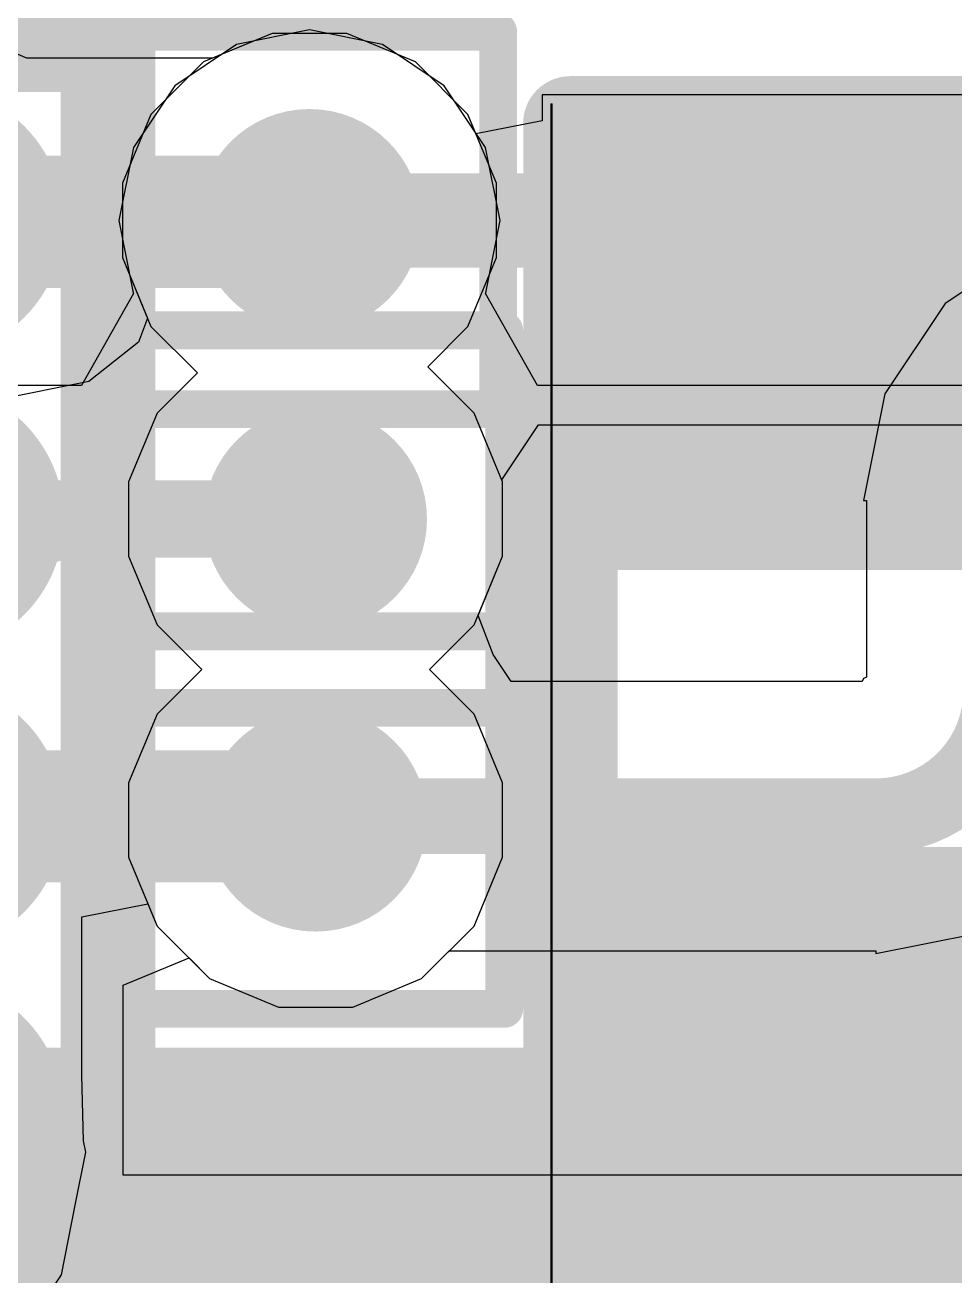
# Model space of a CAD drawing. Header units: inches. Extents: x -6 to 284, y -12 to 154.
# Drawn here: x 39.941 to 41.192, y 14.35 to 16.033 of the extents above; entities that cross this region are included whole.
import ezdxf

# ---------------------------------------------------------------- set-up
doc = ezdxf.new("R2010")
doc.units = ezdxf.units.IN
for name, color, linetype in [('Bottom Layer', 5, 'Continuous'), ('Bottom Overlay', 54, 'Continuous'), ('Bottom Paste', 16, 'Continuous'), ('Bottom Solder', 6, 'Continuous'), ('Drill Drawing', 1, 'Continuous'), ('GND-1', 16, 'Continuous'), ('GND-2', 90, 'Continuous'), ('GND-3', 216, 'Continuous'), ('GND-4', 54, 'Continuous'), ('PWR-1', 156, 'Continuous'), ('PWR-2', 130, 'Continuous'), ('Signal L1', 76, 'Continuous'), ('Signal L2', 6, 'Continuous'), ('Top Layer', 1, 'Continuous'), ('Via Holes', 16, 'Continuous')]:
    doc.layers.add(name, color=color, linetype=linetype)

# ---------------------------------------------------------------- blocks, each defined once
blk = doc.blocks.new('R___0402_B_91')
at = {"layer": 'Bottom Layer'}
for points in [[(-0.2413, 0.3175), (-0.2413, -0.3175), (-0.6985, -0.3175), (-0.6985, 0.3175)], [(0.6985, 0.3175), (0.6985, -0.3175), (0.2413, -0.3175), (0.2413, 0.3175)]]:
    blk.add_hatch(color=5, dxfattribs=at).paths.add_polyline_path(points)
at = {"layer": 'Bottom Paste'}
for points in [[(-0.2413, 0.3175), (-0.2413, -0.3175), (-0.6985, -0.3175), (-0.6985, 0.3175)], [(0.6985, 0.3175), (0.6985, -0.3175), (0.2413, -0.3175), (0.2413, 0.3175)]]:
    blk.add_hatch(color=16, dxfattribs=at).paths.add_polyline_path(points)
at = {"layer": 'Bottom Solder'}
for points in [[(-0.1863, 0.3725), (-0.1863, -0.3725), (-0.7535, -0.3725), (-0.7535, 0.3725)], [(0.7535, 0.3725), (0.7535, -0.3725), (0.1863, -0.3725), (0.1863, 0.3725)]]:
    blk.add_hatch(color=6, dxfattribs=at).paths.add_polyline_path(points)
at = {"layer": 'Bottom Overlay'}
for points in [[(-0.7874, 0.4064, 0.127, 0.127, 0), (-0.7874, -0.4064, 0.127, 0.127, 0)], [(-0.7874, 0.4064, 0.127, 0.127, 0), (0.7874, 0.4064, 0.127, 0.127, 0)], [(0.7874, 0.4064, 0.127, 0.127, 0), (0.7874, -0.4064, 0.127, 0.127, 0)], [(-0.8128, 0.4318, 0.00323, 0.00323, 0), (0.8128, 0.4318, 0.00323, 0.00323, 0)]]:
    blk.add_lwpolyline(points, format="xyseb", dxfattribs=at)
for points in [[(-0.8191, 0.4064, 0.0635, 0.0635, 1), (-0.7556, 0.4064, 0.0635, 0.0635, 1)], [(-0.8191, 0.4064, 0.0635, 0.0635, 1), (-0.7556, 0.4064, 0.0635, 0.0635, 1)], [(0.7556, 0.4064, 0.0635, 0.0635, 1), (0.8191, 0.4064, 0.0635, 0.0635, 1)], [(0.7556, 0.4064, 0.0635, 0.0635, 1), (0.8191, 0.4064, 0.0635, 0.0635, 1)], [(0.812, 0.4318, 0.00161, 0.00161, 1), (0.8136, 0.4318, 0.00161, 0.00161, 1)]]:
    blk.add_lwpolyline(points, format="xyseb", close=True, dxfattribs=at)
blk = doc.blocks.new('CSP1_56_1_96_20_B_130')
at = {"layer": 'Bottom Solder'}
h = blk.add_hatch(color=6, dxfattribs=at)
edge = h.paths.add_edge_path()
edge.add_arc((-0.6, -0.8), 0.182, 0, 360)
h = blk.add_hatch(color=6, dxfattribs=at)
edge = h.paths.add_edge_path()
edge.add_arc((-0.2, -0.8), 0.182, 0, 360)
h = blk.add_hatch(color=6, dxfattribs=at)
edge = h.paths.add_edge_path()
edge.add_arc((0.2, -0.8), 0.182, 0, 360)
h = blk.add_hatch(color=6, dxfattribs=at)
edge = h.paths.add_edge_path()
edge.add_arc((0.6, -0.8), 0.182, 0, 360)
at = {"layer": 'Bottom Overlay'}
for points in [[(0.8382, 1.0414, 0.127, 0.127, 0), (0.8382, -1.0414, 0.127, 0.127, 0)], [(-0.8286, -0.8254, 0.127, 0.127, 0), (-0.9556, -0.9524, 0.127, 0.127, 0)], [(-0.7874, -1.0414, 0.127, 0.127, 0), (0.8382, -1.0414, 0.127, 0.127, 0)]]:
    blk.add_lwpolyline(points, format="xyseb", dxfattribs=at)
for points in [[(-0.8191, -1.0414, 0.0635, 0.0635, 1), (-0.7556, -1.0414, 0.0635, 0.0635, 1)], [(0.8065, -1.0414, 0.0635, 0.0635, 1), (0.87, -1.0414, 0.0635, 0.0635, 1)], [(0.8065, -1.0414, 0.0635, 0.0635, 1), (0.87, -1.0414, 0.0635, 0.0635, 1)]]:
    blk.add_lwpolyline(points, format="xyseb", close=True, dxfattribs=at)

msp = doc.modelspace()

# ---------------------------------------------------------------- hatches: boundary and pattern name
at = {"layer": 'Bottom Layer'}
h = msp.add_hatch(color=5, dxfattribs=at)
edge = h.paths.add_edge_path()
edge.add_arc((40.3233, 15.7703), 0.15, 0, 360)
h = msp.add_hatch(color=5, dxfattribs=at)
edge = h.paths.add_edge_path()
edge.add_arc((40.3315, 15.3685), 0.15, 0, 360)
h = msp.add_hatch(color=5, dxfattribs=at)
edge = h.paths.add_edge_path()
edge.add_arc((40.3315, 14.9634), 0.15, 0, 360)
at = {"layer": 'GND-1'}
h = msp.add_hatch(color=16, dxfattribs=at)
edge = h.paths.add_edge_path()
edge.add_arc((40.3233, 15.7703), 0.15, 0, 360)
h = msp.add_hatch(color=16, dxfattribs=at)
edge = h.paths.add_edge_path()
edge.add_arc((40.3315, 15.3685), 0.15, 0, 360)
h = msp.add_hatch(color=16, dxfattribs=at)
edge = h.paths.add_edge_path()
edge.add_arc((40.3315, 14.9634), 0.15, 0, 360)
at = {"layer": 'GND-2'}
h = msp.add_hatch(color=90, dxfattribs=at)
edge = h.paths.add_edge_path()
edge.add_arc((40.3233, 15.7703), 0.15, 0, 360)
h = msp.add_hatch(color=90, dxfattribs=at)
edge = h.paths.add_edge_path()
edge.add_arc((40.3315, 15.3685), 0.15, 0, 360)
h = msp.add_hatch(color=90, dxfattribs=at)
edge = h.paths.add_edge_path()
edge.add_arc((40.3315, 14.9634), 0.15, 0, 360)
at = {"layer": 'GND-3'}
h = msp.add_hatch(color=216, dxfattribs=at)
edge = h.paths.add_edge_path()
edge.add_arc((40.3233, 15.7703), 0.15, 0, 360)
h = msp.add_hatch(color=216, dxfattribs=at)
edge = h.paths.add_edge_path()
edge.add_arc((40.3315, 15.3685), 0.15, 0, 360)
h = msp.add_hatch(color=216, dxfattribs=at)
edge = h.paths.add_edge_path()
edge.add_arc((40.3315, 14.9634), 0.15, 0, 360)
at = {"layer": 'GND-4'}
h = msp.add_hatch(color=54, dxfattribs=at)
edge = h.paths.add_edge_path()
edge.add_arc((40.3233, 15.7703), 0.15, 0, 360)
h = msp.add_hatch(color=54, dxfattribs=at)
edge = h.paths.add_edge_path()
edge.add_arc((40.3315, 15.3685), 0.15, 0, 360)
h = msp.add_hatch(color=54, dxfattribs=at)
edge = h.paths.add_edge_path()
edge.add_arc((40.3315, 14.9634), 0.15, 0, 360)
at = {"layer": 'PWR-1'}
h = msp.add_hatch(color=156, dxfattribs=at)
edge = h.paths.add_edge_path()
edge.add_arc((40.3233, 15.7703), 0.15, 0, 360)
h = msp.add_hatch(color=156, dxfattribs=at)
edge = h.paths.add_edge_path()
edge.add_arc((40.3315, 15.3685), 0.15, 0, 360)
h = msp.add_hatch(color=156, dxfattribs=at)
edge = h.paths.add_edge_path()
edge.add_arc((40.3315, 14.9634), 0.15, 0, 360)
at = {"layer": 'PWR-2'}
h = msp.add_hatch(color=130, dxfattribs=at)
edge = h.paths.add_edge_path()
edge.add_arc((40.3233, 15.7703), 0.15, 0, 360)
h = msp.add_hatch(color=130, dxfattribs=at)
edge = h.paths.add_edge_path()
edge.add_arc((40.3315, 15.3685), 0.15, 0, 360)
h = msp.add_hatch(color=130, dxfattribs=at)
edge = h.paths.add_edge_path()
edge.add_arc((40.3315, 14.9634), 0.15, 0, 360)
at = {"layer": 'Signal L1'}
h = msp.add_hatch(color=76, dxfattribs=at)
edge = h.paths.add_edge_path()
edge.add_arc((40.3233, 15.7703), 0.15, 0, 360)
h = msp.add_hatch(color=76, dxfattribs=at)
edge = h.paths.add_edge_path()
edge.add_arc((40.3315, 15.3685), 0.15, 0, 360)
h = msp.add_hatch(color=76, dxfattribs=at)
edge = h.paths.add_edge_path()
edge.add_arc((40.3315, 14.9634), 0.15, 0, 360)
at = {"layer": 'Signal L2'}
h = msp.add_hatch(color=6, dxfattribs=at)
edge = h.paths.add_edge_path()
edge.add_arc((40.3233, 15.7703), 0.15, 0, 360)
h = msp.add_hatch(color=6, dxfattribs=at)
edge = h.paths.add_edge_path()
edge.add_arc((40.3315, 15.3685), 0.15, 0, 360)
h = msp.add_hatch(color=6, dxfattribs=at)
edge = h.paths.add_edge_path()
edge.add_arc((40.3315, 14.9634), 0.15, 0, 360)
at = {"layer": 'Top Layer'}
h = msp.add_hatch(color=1, dxfattribs=at)
edge = h.paths.add_edge_path()
edge.add_arc((40.3233, 15.7703), 0.15, 0, 360)
h = msp.add_hatch(color=1, dxfattribs=at)
edge = h.paths.add_edge_path()
edge.add_arc((40.3315, 15.3685), 0.15, 0, 360)
h = msp.add_hatch(color=1, dxfattribs=at)
edge = h.paths.add_edge_path()
edge.add_arc((40.3315, 14.9634), 0.15, 0, 360)
at = {"layer": 'Via Holes'}
h = msp.add_hatch(color=7, dxfattribs=at)
edge = h.paths.add_edge_path()
edge.add_arc((40.3233, 15.7703), 0.075, 0, 360)
h = msp.add_hatch(color=7, dxfattribs=at)
edge = h.paths.add_edge_path()
edge.add_arc((40.3315, 15.3685), 0.075, 0, 360)
h = msp.add_hatch(color=7, dxfattribs=at)
edge = h.paths.add_edge_path()
edge.add_arc((40.3315, 14.9634), 0.075, 0, 360)

# ---------------------------------------------------------------- linework, layer by layer
at = {"layer": 'Bottom Layer'}
for p, q in [((39.9431, 15.9887), (39.8614, 16.0225)), ((40.2733, 16.0219), (40.193, 15.9887)), ((40.3734, 16.0219), (40.2733, 16.0219)), ((40.4658, 15.9836), (40.3734, 16.0219)), ((40.193, 15.9887), (39.9431, 15.9887)), ((40.5366, 15.9128), (40.4658, 15.9836)), ((41.5253, 15.9392), (40.6363, 15.9392)), ((40.6363, 15.9392), (40.6363, 15.9044)), ((40.5474, 15.8867), (40.5366, 15.9128)), ((40.6363, 15.9044), (40.5474, 15.8867))]:
    msp.add_line(p, q, dxfattribs=at)
for points in [[(39.8108, 15.7685, 0.1778, 0.1778, 0), (40.3315, 15.7685, 0.1778, 0.1778, 0)], [(41.0808, 15.5836, 0.1778, 0.1778, 0), (42.1251, 15.5836, 0.1778, 0.1778, 0)], [(39.8108, 15.3685, 0.1041, 0.1041, 0), (40.3315, 15.3685, 0.1041, 0.1041, 0)], [(39.8108, 14.9685, 0.1778, 0.1778, 0), (40.3315, 14.9685, 0.1778, 0.1778, 0)], [(39.8108, 14.5685, 0.1778, 0.1778, 0), (40.9685, 14.5685, 0.1778, 0.1778, 0)]]:
    msp.add_lwpolyline(points, format="xyseb", dxfattribs=at)
for points in [[(40.2871, 15.7685, 0.0889, 0.0889, 1), (40.376, 15.7685, 0.0889, 0.0889, 1)], [(41.0364, 15.5836, 0.0889, 0.0889, 1), (41.1253, 15.5836, 0.0889, 0.0889, 1)], [(40.3055, 15.3685, 0.0521, 0.0521, 1), (40.3576, 15.3685, 0.0521, 0.0521, 1)], [(40.2871, 14.9685, 0.0889, 0.0889, 1), (40.376, 14.9685, 0.0889, 0.0889, 1)], [(40.924, 14.5685, 0.0889, 0.0889, 1), (41.0129, 14.5685, 0.0889, 0.0889, 1)]]:
    msp.add_lwpolyline(points, format="xyseb", close=True, dxfattribs=at)
at = {"layer": 'Drill Drawing'}
for points in [[(40.0693, 16.0243, 0.0508, 0.0508, 0), (40.5773, 16.0243, 0.0508, 0.0508, 0)], [(40.0693, 15.5163, 0.0508, 0.0508, 0), (40.0693, 16.0243, 0.0508, 0.0508, 0)], [(40.5773, 15.5163, 0.0508, 0.0508, 0), (40.5773, 16.0243, 0.0508, 0.0508, 0)], [(40.0775, 15.6225, 0.0508, 0.0508, 0), (40.5855, 15.6225, 0.0508, 0.0508, 0)], [(40.0775, 15.1145, 0.0508, 0.0508, 0), (40.0775, 15.6225, 0.0508, 0.0508, 0)], [(40.5855, 15.1145, 0.0508, 0.0508, 0), (40.5855, 15.6225, 0.0508, 0.0508, 0)], [(40.0693, 15.5163, 0.0508, 0.0508, 0), (40.5773, 15.5163, 0.0508, 0.0508, 0)], [(40.0775, 15.2174, 0.0508, 0.0508, 0), (40.5855, 15.2174, 0.0508, 0.0508, 0)], [(40.0775, 14.7094, 0.0508, 0.0508, 0), (40.0775, 15.2174, 0.0508, 0.0508, 0)], [(40.5855, 14.7094, 0.0508, 0.0508, 0), (40.5855, 15.2174, 0.0508, 0.0508, 0)], [(40.0775, 15.1145, 0.0508, 0.0508, 0), (40.5855, 15.1145, 0.0508, 0.0508, 0)], [(40.0775, 14.7094, 0.0508, 0.0508, 0), (40.5855, 14.7094, 0.0508, 0.0508, 0)]]:
    msp.add_lwpolyline(points, format="xyseb", dxfattribs=at)
for points in [[(40.0566, 16.0243, 0.0254, 0.0254, 1), (40.082, 16.0243, 0.0254, 0.0254, 1)], [(40.0566, 16.0243, 0.0254, 0.0254, 1), (40.082, 16.0243, 0.0254, 0.0254, 1)], [(40.5646, 16.0243, 0.0254, 0.0254, 1), (40.59, 16.0243, 0.0254, 0.0254, 1)], [(40.5646, 16.0243, 0.0254, 0.0254, 1), (40.59, 16.0243, 0.0254, 0.0254, 1)], [(40.0648, 15.6225, 0.0254, 0.0254, 1), (40.0902, 15.6225, 0.0254, 0.0254, 1)], [(40.0648, 15.6225, 0.0254, 0.0254, 1), (40.0902, 15.6225, 0.0254, 0.0254, 1)], [(40.5728, 15.6225, 0.0254, 0.0254, 1), (40.5982, 15.6225, 0.0254, 0.0254, 1)], [(40.5728, 15.6225, 0.0254, 0.0254, 1), (40.5982, 15.6225, 0.0254, 0.0254, 1)], [(40.0566, 15.5163, 0.0254, 0.0254, 1), (40.082, 15.5163, 0.0254, 0.0254, 1)], [(40.0566, 15.5163, 0.0254, 0.0254, 1), (40.082, 15.5163, 0.0254, 0.0254, 1)], [(40.5646, 15.5163, 0.0254, 0.0254, 1), (40.59, 15.5163, 0.0254, 0.0254, 1)], [(40.5646, 15.5163, 0.0254, 0.0254, 1), (40.59, 15.5163, 0.0254, 0.0254, 1)], [(40.0648, 15.2174, 0.0254, 0.0254, 1), (40.0902, 15.2174, 0.0254, 0.0254, 1)], [(40.0648, 15.2174, 0.0254, 0.0254, 1), (40.0902, 15.2174, 0.0254, 0.0254, 1)], [(40.5728, 15.2174, 0.0254, 0.0254, 1), (40.5982, 15.2174, 0.0254, 0.0254, 1)], [(40.5728, 15.2174, 0.0254, 0.0254, 1), (40.5982, 15.2174, 0.0254, 0.0254, 1)], [(40.0648, 15.1145, 0.0254, 0.0254, 1), (40.0902, 15.1145, 0.0254, 0.0254, 1)], [(40.0648, 15.1145, 0.0254, 0.0254, 1), (40.0902, 15.1145, 0.0254, 0.0254, 1)], [(40.5728, 15.1145, 0.0254, 0.0254, 1), (40.5982, 15.1145, 0.0254, 0.0254, 1)], [(40.5728, 15.1145, 0.0254, 0.0254, 1), (40.5982, 15.1145, 0.0254, 0.0254, 1)], [(40.0648, 14.7094, 0.0254, 0.0254, 1), (40.0902, 14.7094, 0.0254, 0.0254, 1)], [(40.0648, 14.7094, 0.0254, 0.0254, 1), (40.0902, 14.7094, 0.0254, 0.0254, 1)], [(40.5728, 14.7094, 0.0254, 0.0254, 1), (40.5982, 14.7094, 0.0254, 0.0254, 1)], [(40.5728, 14.7094, 0.0254, 0.0254, 1), (40.5982, 14.7094, 0.0254, 0.0254, 1)]]:
    msp.add_lwpolyline(points, format="xyseb", close=True, dxfattribs=at)
at = {"layer": 'GND-1'}
for p, q in [((40.2733, 16.0219), (40.1808, 15.9836)), ((40.3734, 16.0219), (40.2733, 16.0219)), ((40.4658, 15.9836), (40.3734, 16.0219)), ((40.1808, 15.9836), (40.11, 15.9128)), ((40.5366, 15.9128), (40.4658, 15.9836)), ((40.11, 15.9128), (40.0717, 15.8204)), ((40.5749, 15.8204), (40.5366, 15.9128)), ((40.0717, 15.8204), (40.0717, 15.7203)), ((40.5749, 15.7203), (40.5749, 15.8204)), ((40.0717, 15.7203), (40.11, 15.6278)), ((40.5366, 15.6278), (40.5749, 15.7203)), ((40.11, 15.6278), (40.1725, 15.5653)), ((40.4824, 15.5735), (40.5366, 15.6278)), ((40.5448, 15.511), (40.4824, 15.5735)), ((40.1725, 15.5653), (40.1182, 15.511)), ((40.1182, 15.511), (40.0799, 15.4186)), ((40.5831, 15.4186), (40.5448, 15.511)), ((40.0799, 15.4186), (40.0799, 15.3185)), ((40.5831, 15.3185), (40.5831, 15.4186)), ((40.0799, 15.3185), (40.1182, 15.226)), ((40.5448, 15.226), (40.5831, 15.3185)), ((40.1182, 15.226), (40.1783, 15.166)), ((40.4848, 15.166), (40.5448, 15.226)), ((40.1783, 15.166), (40.1182, 15.106)), ((40.5448, 15.106), (40.4848, 15.166)), ((40.1182, 15.106), (40.0799, 15.0135)), ((40.5831, 15.0135), (40.5448, 15.106)), ((40.0799, 15.0135), (40.0799, 14.9134)), ((40.5831, 14.9134), (40.5831, 15.0135)), ((40.0799, 14.9134), (40.1182, 14.8209)), ((40.5448, 14.8209), (40.5831, 14.9134)), ((40.1182, 14.8209), (40.189, 14.7502)), ((40.4741, 14.7502), (40.5448, 14.8209)), ((40.189, 14.7502), (40.2815, 14.7119)), ((40.3816, 14.7119), (40.4741, 14.7502)), ((40.2815, 14.7119), (40.3816, 14.7119))]:
    msp.add_line(p, q, dxfattribs=at)
at = {"layer": 'GND-2'}
for p, q in [((40.2733, 16.0219), (40.1808, 15.9836)), ((40.3734, 16.0219), (40.2733, 16.0219)), ((40.4658, 15.9836), (40.3734, 16.0219)), ((40.1808, 15.9836), (40.11, 15.9128)), ((40.5366, 15.9128), (40.4658, 15.9836)), ((40.11, 15.9128), (40.0717, 15.8204)), ((40.5749, 15.8204), (40.5366, 15.9128)), ((40.0717, 15.8204), (40.0717, 15.7203)), ((40.5749, 15.7203), (40.5749, 15.8204)), ((40.0717, 15.7203), (40.11, 15.6278)), ((40.5366, 15.6278), (40.5749, 15.7203)), ((40.11, 15.6278), (40.1725, 15.5653)), ((40.4824, 15.5735), (40.5366, 15.6278)), ((40.5448, 15.511), (40.4824, 15.5735)), ((40.1725, 15.5653), (40.1182, 15.511)), ((40.1182, 15.511), (40.0799, 15.4186)), ((40.5831, 15.4186), (40.5448, 15.511)), ((40.0799, 15.4186), (40.0799, 15.3185)), ((40.5831, 15.3185), (40.5831, 15.4186)), ((40.0799, 15.3185), (40.1182, 15.226)), ((40.5448, 15.226), (40.5831, 15.3185)), ((40.1182, 15.226), (40.1783, 15.166)), ((40.4848, 15.166), (40.5448, 15.226)), ((40.1783, 15.166), (40.1182, 15.106)), ((40.5448, 15.106), (40.4848, 15.166)), ((40.1182, 15.106), (40.0799, 15.0135)), ((40.5831, 15.0135), (40.5448, 15.106)), ((40.0799, 15.0135), (40.0799, 14.9134)), ((40.5831, 14.9134), (40.5831, 15.0135)), ((40.0799, 14.9134), (40.1182, 14.8209)), ((40.5448, 14.8209), (40.5831, 14.9134)), ((40.1182, 14.8209), (40.189, 14.7502)), ((40.4741, 14.7502), (40.5448, 14.8209)), ((40.189, 14.7502), (40.2815, 14.7119)), ((40.3816, 14.7119), (40.4741, 14.7502)), ((40.2815, 14.7119), (40.3816, 14.7119))]:
    msp.add_line(p, q, dxfattribs=at)
at = {"layer": 'GND-3'}
for p, q in [((40.2733, 16.0219), (40.1808, 15.9836)), ((40.3734, 16.0219), (40.2733, 16.0219)), ((40.4658, 15.9836), (40.3734, 16.0219)), ((40.1808, 15.9836), (40.11, 15.9128)), ((40.5366, 15.9128), (40.4658, 15.9836)), ((40.11, 15.9128), (40.0717, 15.8204)), ((40.5749, 15.8204), (40.5366, 15.9128)), ((40.0717, 15.8204), (40.0717, 15.7203)), ((40.5749, 15.7203), (40.5749, 15.8204)), ((40.0717, 15.7203), (40.11, 15.6278)), ((40.5366, 15.6278), (40.5749, 15.7203)), ((40.11, 15.6278), (40.1725, 15.5653)), ((40.4824, 15.5735), (40.5366, 15.6278)), ((40.5448, 15.511), (40.4824, 15.5735)), ((40.1725, 15.5653), (40.1182, 15.511)), ((40.1182, 15.511), (40.0799, 15.4186)), ((40.5831, 15.4186), (40.5448, 15.511)), ((40.0799, 15.4186), (40.0799, 15.3185)), ((40.5831, 15.3185), (40.5831, 15.4186)), ((40.0799, 15.3185), (40.1182, 15.226)), ((40.5448, 15.226), (40.5831, 15.3185)), ((40.1182, 15.226), (40.1783, 15.166)), ((40.4848, 15.166), (40.5448, 15.226)), ((40.1783, 15.166), (40.1182, 15.106)), ((40.5448, 15.106), (40.4848, 15.166)), ((40.1182, 15.106), (40.0799, 15.0135)), ((40.5831, 15.0135), (40.5448, 15.106)), ((40.0799, 15.0135), (40.0799, 14.9134)), ((40.5831, 14.9134), (40.5831, 15.0135)), ((40.0799, 14.9134), (40.1182, 14.8209)), ((40.5448, 14.8209), (40.5831, 14.9134)), ((40.1182, 14.8209), (40.189, 14.7502)), ((40.4741, 14.7502), (40.5448, 14.8209)), ((40.189, 14.7502), (40.2815, 14.7119)), ((40.3816, 14.7119), (40.4741, 14.7502)), ((40.2815, 14.7119), (40.3816, 14.7119))]:
    msp.add_line(p, q, dxfattribs=at)
at = {"layer": 'GND-4'}
for p, q in [((40.2733, 16.0219), (40.1808, 15.9836)), ((40.3734, 16.0219), (40.2733, 16.0219)), ((40.4658, 15.9836), (40.3734, 16.0219)), ((40.1808, 15.9836), (40.11, 15.9128)), ((40.5366, 15.9128), (40.4658, 15.9836)), ((40.11, 15.9128), (40.0717, 15.8204)), ((40.5749, 15.8204), (40.5366, 15.9128)), ((40.0717, 15.8204), (40.0717, 15.7203)), ((40.5749, 15.7203), (40.5749, 15.8204)), ((40.0717, 15.7203), (40.11, 15.6278)), ((40.5366, 15.6278), (40.5749, 15.7203)), ((40.11, 15.6278), (40.1725, 15.5653)), ((40.4824, 15.5735), (40.5366, 15.6278)), ((40.5448, 15.511), (40.4824, 15.5735)), ((40.1725, 15.5653), (40.1182, 15.511)), ((40.1182, 15.511), (40.0799, 15.4186)), ((40.5831, 15.4186), (40.5448, 15.511)), ((40.0799, 15.4186), (40.0799, 15.3185)), ((40.5831, 15.3185), (40.5831, 15.4186)), ((40.0799, 15.3185), (40.1182, 15.226)), ((40.5448, 15.226), (40.5831, 15.3185)), ((40.1182, 15.226), (40.1783, 15.166)), ((40.4848, 15.166), (40.5448, 15.226)), ((40.1783, 15.166), (40.1182, 15.106)), ((40.5448, 15.106), (40.4848, 15.166)), ((40.1182, 15.106), (40.0799, 15.0135)), ((40.5831, 15.0135), (40.5448, 15.106)), ((40.0799, 15.0135), (40.0799, 14.9134)), ((40.5831, 14.9134), (40.5831, 15.0135)), ((40.0799, 14.9134), (40.1182, 14.8209)), ((40.5448, 14.8209), (40.5831, 14.9134)), ((40.1182, 14.8209), (40.189, 14.7502)), ((40.4741, 14.7502), (40.5448, 14.8209)), ((40.189, 14.7502), (40.2815, 14.7119)), ((40.3816, 14.7119), (40.4741, 14.7502)), ((40.2815, 14.7119), (40.3816, 14.7119))]:
    msp.add_line(p, q, dxfattribs=at)
at = {"layer": 'PWR-1'}
for p, q in [((40.3233, 16.0269), (40.2252, 16.0073)), ((40.4215, 16.0073), (40.3233, 16.0269)), ((40.2252, 16.0073), (40.1419, 15.9517)), ((40.5047, 15.9517), (40.4215, 16.0073)), ((40.1419, 15.9517), (40.0863, 15.8685)), ((40.5603, 15.8685), (40.5047, 15.9517)), ((40.0863, 15.8685), (40.0668, 15.7703)), ((40.5799, 15.7703), (40.5603, 15.8685)), ((40.0668, 15.7703), (40.0857, 15.6754)), ((40.561, 15.6754), (40.5799, 15.7703)), ((40.0863, 15.672), (40.0163, 15.5484)), ((40.0857, 15.6754), (40.0863, 15.672)), ((40.5604, 15.672), (40.561, 15.6754)), ((40.6304, 15.5484), (40.5604, 15.672)), ((40.0163, 15.5484), (39.7191, 15.5484)), ((42.0851, 15.5484), (40.6304, 15.5484))]:
    msp.add_line(p, q, dxfattribs=at)
msp.add_lwpolyline([(38.3419, 14.4279, 0.381, 0.381, 0), (41.4618, 14.4279, 0.381, 0.381, 0)], format="xyseb", dxfattribs=at)
at = {"layer": 'PWR-2'}
for p, q in [((40.582, 15.4214), (40.6314, 15.4953)), ((40.6314, 15.4953), (42.6449, 15.4953)), ((40.5831, 15.4186), (40.582, 15.4214)), ((40.5831, 15.3185), (40.5831, 15.4186)), ((40.5448, 15.226), (40.5831, 15.3185)), ((40.4848, 15.166), (40.5448, 15.226)), ((40.5448, 15.106), (40.4848, 15.166)), ((40.5831, 15.0135), (40.5448, 15.106)), ((40.5831, 14.9134), (40.5831, 15.0135)), ((40.5448, 14.8209), (40.5831, 14.9134)), ((40.4741, 14.7502), (40.5448, 14.8209)), ((40.0724, 14.7411), (40.1613, 14.7779)), ((40.1613, 14.7779), (40.189, 14.7502)), ((40.189, 14.7502), (40.2815, 14.7119)), ((40.3816, 14.7119), (40.4741, 14.7502)), ((40.0724, 14.4858), (40.0724, 14.7411)), ((40.2815, 14.7119), (40.3816, 14.7119)), ((42.566, 14.4858), (40.0724, 14.4858))]:
    msp.add_line(p, q, dxfattribs=at)
msp.add_lwpolyline([(40.3233, 15.7703, 0.127, 0.127, 0), (43.0307, 15.7703, 0.127, 0.127, 0)], format="xyseb", dxfattribs=at)
msp.add_lwpolyline([(40.2916, 15.7703, 0.0635, 0.0635, 1), (40.3551, 15.7703, 0.0635, 0.0635, 1)], format="xyseb", close=True, dxfattribs=at)
at = {"layer": 'Top Layer'}
for p, q in [((40.2733, 16.0219), (40.1808, 15.9836)), ((40.3734, 16.0219), (40.2733, 16.0219)), ((40.4658, 15.9836), (40.3734, 16.0219)), ((40.1808, 15.9836), (40.11, 15.9128)), ((40.5366, 15.9128), (40.4658, 15.9836)), ((40.11, 15.9128), (40.0717, 15.8204)), ((40.5749, 15.8204), (40.5366, 15.9128)), ((40.0717, 15.8204), (40.0717, 15.7203)), ((40.5749, 15.7203), (40.5749, 15.8204)), ((41.3006, 15.74), (41.179, 15.6587)), ((40.0717, 15.7203), (40.1055, 15.6387)), ((40.5366, 15.6278), (40.5749, 15.7203)), ((41.179, 15.6587), (41.0976, 15.5371)), ((40.1055, 15.6387), (40.0933, 15.6064)), ((40.4824, 15.5735), (40.5366, 15.6278)), ((40.0933, 15.6064), (40.0263, 15.5535)), ((40.5448, 15.511), (40.4824, 15.5735)), ((40.0263, 15.5535), (39.8826, 15.525)), ((41.0976, 15.5371), (41.0691, 15.3935)), ((40.5831, 15.4186), (40.5448, 15.511)), ((40.5831, 15.3185), (40.5831, 15.4186)), ((41.0691, 15.3935), (41.0728, 15.3935)), ((41.0728, 15.3935), (41.0728, 15.1557)), ((40.5502, 15.2389), (40.5831, 15.3185)), ((40.5707, 15.1864), (40.5502, 15.2389)), ((40.5946, 15.15), (40.5707, 15.1864)), ((41.0688, 15.1541), (41.0671, 15.15)), ((41.0728, 15.1557), (41.0688, 15.1541)), ((41.0671, 15.15), (40.5946, 15.15)), ((40.017, 14.8331), (40.1059, 14.8508)), ((40.1059, 14.8508), (40.1182, 14.8209)), ((40.017, 14.6204), (40.017, 14.8331)), ((40.1182, 14.8209), (40.189, 14.7502)), ((41.0857, 14.7841), (41.2208, 14.811)), ((40.4741, 14.7502), (40.5114, 14.7875)), ((40.5114, 14.7875), (41.0857, 14.7875)), ((41.0857, 14.7875), (41.0857, 14.7841)), ((40.189, 14.7502), (40.2815, 14.7119)), ((40.3816, 14.7119), (40.4741, 14.7502)), ((40.2815, 14.7119), (40.3816, 14.7119)), ((40.0193, 14.5319), (40.017, 14.6204)), ((40.0223, 14.5166), (40.0193, 14.5319)), ((40.0085, 14.4474), (40.0223, 14.5166)), ((39.9895, 14.3515), (40.0085, 14.4474)), ((39.896, 14.2116), (39.9895, 14.3515))]:
    msp.add_line(p, q, dxfattribs=at)
for points in [[(39.8357, 15.1779, 0.1016, 0.1016, -0.414214), (40.0263, 15.3685, 0.1016, 0.1016, 0)], [(40.0263, 15.3685, 0.1016, 0.1016, 0), (40.3315, 15.3685, 0.1016, 0.1016, 0)], [(41.2541, 15.1372, 0.1016, 0.1016, -0.414214), (41.0857, 14.9687, 0.1016, 0.1016, 0)], [(40.3368, 14.9687, 0.1016, 0.1016, 0), (41.0857, 14.9687, 0.1016, 0.1016, 0)]]:
    msp.add_lwpolyline(points, format="xyseb", dxfattribs=at)
for points in [[(40.0009, 15.3685, 0.0508, 0.0508, 1), (40.0517, 15.3685, 0.0508, 0.0508, 1)], [(40.0009, 15.3685, 0.0508, 0.0508, 1), (40.0517, 15.3685, 0.0508, 0.0508, 1)], [(40.3061, 15.3685, 0.0508, 0.0508, 1), (40.3569, 15.3685, 0.0508, 0.0508, 1)], [(40.3114, 14.9687, 0.0508, 0.0508, 1), (40.3622, 14.9687, 0.0508, 0.0508, 1)], [(41.0603, 14.9687, 0.0508, 0.0508, 1), (41.1111, 14.9687, 0.0508, 0.0508, 1)], [(41.0603, 14.9687, 0.0508, 0.0508, 1), (41.1111, 14.9687, 0.0508, 0.0508, 1)]]:
    msp.add_lwpolyline(points, format="xyseb", close=True, dxfattribs=at)

# ---------------------------------------------------------------- block references
at = {"rotation": 90}
for name, p in [('CSP1_56_1_96_20_B_130', (39.0108, 15.1685)), ('R___0402_B_91', (41.0808, 15.1137))]:
    msp.add_blockref(name, p, dxfattribs=at)

doc.saveas('drawing.dxf')
